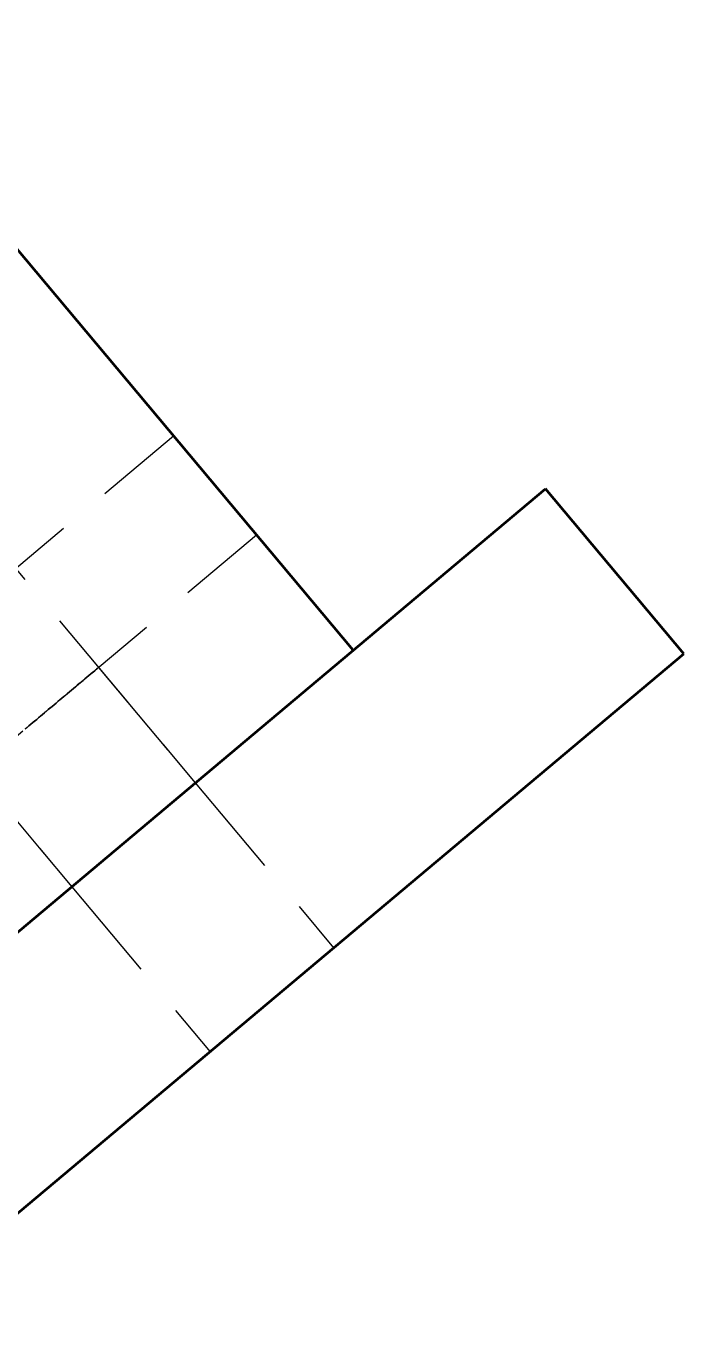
# Model space of a CAD drawing. Header units: millimetres. Extents: x 2054 to 12135, y -1469 to 564.
# Drawn here: x 9959.88 to 9978.22, y 130.17 to 166.61 of the extents above; entities that cross this region are included whole.
import ezdxf

# ---------------------------------------------------------------- set-up
doc = ezdxf.new("R2010")
doc.units = ezdxf.units.MM
doc.linetypes.add('HIDDEN_ISO', pattern=[4.5, 3, -1.5])
for name, color, linetype, lineweight in [('2D-HIDDEN', 8, 'HIDDEN_ISO', 18), ('2D-VISIBLE', 7, 'Continuous', 35), ('DIMENSIONS', 4, 'Continuous', 18)]:
    doc.layers.add(name, color=color, linetype=linetype, lineweight=lineweight)
doc.styles.add('ISO', font='isocpeur.ttf')
doc.styles.add('OpenSansCondensed-Light', font='OpenSansCondensed-Light.ttf')
doc.dimstyles.new('EZ_CURVED', dxfattribs={"dimtxt": 0.25, "dimasz": 0.25, "dimexe": 0.375, "dimexo": 0.125, "dimgap": 0.1, "dimtad": 1, "dimlfac": 100, "dimzin": 12, "dimdsep": 46, "dimtxsty": 'OpenSansCondensed-Light', "dimcen": 2.5, "dimazin": 2, "dimtfac": 0.5, "dimtmove": 2, "dimatfit": 3, "dimarcsym": 2})

msp = doc.modelspace()

# ---------------------------------------------------------------- linework, layer by layer
at = {"layer": '2D-HIDDEN'}
for p, q in [((9969.005, 149.22), (9954.414, 166.609)), ((9969.005, 149.22), (9954.414, 166.609)), ((9969.005, 149.22), (9954.414, 166.609)), ((9955.023, 156.938), (9964.6, 145.524)), ((9955.023, 156.938), (9964.6, 145.524)), ((9955.023, 156.938), (9964.6, 145.524)), ((9955.023, 156.938), (9964.6, 145.524)), ((9951.734, 144.911), (9963.991, 155.195)), ((9951.734, 144.911), (9963.991, 155.195)), ((9951.734, 144.911), (9963.991, 155.195)), ((9951.734, 144.911), (9963.991, 155.195)), ((9951.734, 144.911), (9963.991, 155.195)), ((9951.734, 144.911), (9963.991, 155.195)), ((9951.734, 144.911), (9963.991, 155.195)), ((9951.734, 144.911), (9963.991, 155.195)), ((9963.991, 155.195), (9966.305, 152.438)), ((9963.991, 155.195), (9966.305, 152.438)), ((9963.991, 155.195), (9966.305, 152.438)), ((9963.991, 155.195), (9966.305, 152.438)), ((9963.991, 155.195), (9966.305, 152.438)), ((9963.991, 155.195), (9966.305, 152.438)), ((9963.991, 155.195), (9966.305, 152.438)), ((9963.991, 155.195), (9966.305, 152.438)), ((9951.575, 154.046), (9961.153, 142.632)), ((9951.575, 154.046), (9961.153, 142.632)), ((9951.575, 154.046), (9961.153, 142.632)), ((9951.575, 154.046), (9961.153, 142.632)), ((9785.154, -5.049), (9974.367, 153.72)), ((9978.224, 149.123), (9974.367, 153.72)), ((9954.048, 142.153), (9966.305, 152.438)), ((9954.048, 142.153), (9966.305, 152.438)), ((9954.048, 142.153), (9966.305, 152.438)), ((9954.048, 142.153), (9966.305, 152.438)), ((9954.048, 142.153), (9966.305, 152.438)), ((9954.048, 142.153), (9966.305, 152.438)), ((9954.048, 142.153), (9966.305, 152.438)), ((9954.048, 142.153), (9966.305, 152.438)), ((9789.011, -9.645), (9978.224, 149.123)), ((9956.748, 138.936), (9969.005, 149.22)), ((9956.748, 138.936), (9969.005, 149.22)), ((9956.748, 138.936), (9969.005, 149.22)), ((9956.748, 138.936), (9969.005, 149.22)), ((9961.9, 148.742), (9964.6, 145.524)), ((9961.9, 148.742), (9964.6, 145.524)), ((9961.9, 148.742), (9964.6, 145.524)), ((9961.9, 148.742), (9964.6, 145.524)), ((9958.453, 145.849), (9961.153, 142.632)), ((9958.453, 145.849), (9961.153, 142.632)), ((9958.453, 145.849), (9961.153, 142.632)), ((9958.453, 145.849), (9961.153, 142.632)), ((9964.6, 145.524), (9968.457, 140.928)), ((9964.6, 145.524), (9968.457, 140.928)), ((9964.6, 145.524), (9968.457, 140.928)), ((9964.6, 145.524), (9968.457, 140.928)), ((9961.153, 142.632), (9965.01, 138.035)), ((9961.153, 142.632), (9965.01, 138.035)), ((9961.153, 142.632), (9965.01, 138.035)), ((9961.153, 142.632), (9965.01, 138.035))]:
    msp.add_line(p, q, dxfattribs=at)
for points in [[(9959.854, 147.024), (9959.961, 147.114), (9960.069, 147.205), (9960.177, 147.295), (9960.285, 147.386), (9960.392, 147.476), (9960.5, 147.566), (9960.608, 147.657), (9960.715, 147.747), (9960.823, 147.838), (9960.931, 147.928), (9961.039, 148.018), (9961.146, 148.109), (9961.254, 148.199), (9961.362, 148.29), (9961.47, 148.38), (9961.577, 148.47), (9961.685, 148.561), (9961.793, 148.651), (9961.9, 148.742)], [(9959.854, 147.024), (9959.961, 147.114), (9960.069, 147.205), (9960.177, 147.295), (9960.285, 147.386), (9960.392, 147.476), (9960.5, 147.566), (9960.608, 147.657), (9960.715, 147.747), (9960.823, 147.838), (9960.931, 147.928), (9961.039, 148.018), (9961.146, 148.109), (9961.254, 148.199), (9961.362, 148.29), (9961.47, 148.38), (9961.577, 148.47), (9961.685, 148.561), (9961.793, 148.651), (9961.9, 148.742)], [(9959.854, 147.024), (9959.961, 147.114), (9960.069, 147.205), (9960.177, 147.295), (9960.285, 147.386), (9960.392, 147.476), (9960.5, 147.566), (9960.608, 147.657), (9960.715, 147.747), (9960.823, 147.838), (9960.931, 147.928), (9961.039, 148.018), (9961.146, 148.109), (9961.254, 148.199), (9961.362, 148.29), (9961.47, 148.38), (9961.577, 148.47), (9961.685, 148.561), (9961.793, 148.651), (9961.9, 148.742)], [(9959.854, 147.024), (9959.961, 147.114), (9960.069, 147.205), (9960.177, 147.295), (9960.285, 147.386), (9960.392, 147.476), (9960.5, 147.566), (9960.608, 147.657), (9960.715, 147.747), (9960.823, 147.838), (9960.931, 147.928), (9961.039, 148.018), (9961.146, 148.109), (9961.254, 148.199), (9961.362, 148.29), (9961.47, 148.38), (9961.577, 148.47), (9961.685, 148.561), (9961.793, 148.651), (9961.9, 148.742)], [(9961.9, 148.742), (9961.847, 148.696), (9961.793, 148.651), (9961.739, 148.606), (9961.685, 148.561), (9961.631, 148.516), (9961.577, 148.47), (9961.523, 148.425), (9961.47, 148.38), (9961.416, 148.335), (9961.362, 148.29), (9961.308, 148.244), (9961.254, 148.199), (9961.2, 148.154), (9961.146, 148.109), (9961.092, 148.064), (9961.039, 148.018), (9960.985, 147.973), (9960.931, 147.928), (9960.877, 147.883), (9960.823, 147.838), (9960.769, 147.792), (9960.715, 147.747), (9960.662, 147.702), (9960.608, 147.657), (9960.554, 147.612), (9960.5, 147.566), (9960.446, 147.521), (9960.392, 147.476), (9960.338, 147.431), (9960.285, 147.386), (9960.231, 147.34), (9960.177, 147.295)], [(9961.9, 148.742), (9961.847, 148.696), (9961.793, 148.651), (9961.739, 148.606), (9961.685, 148.561), (9961.631, 148.516), (9961.577, 148.47), (9961.523, 148.425), (9961.47, 148.38), (9961.416, 148.335), (9961.362, 148.29), (9961.308, 148.244), (9961.254, 148.199), (9961.2, 148.154), (9961.146, 148.109), (9961.092, 148.064), (9961.039, 148.018), (9960.985, 147.973), (9960.931, 147.928), (9960.877, 147.883), (9960.823, 147.838), (9960.769, 147.792), (9960.715, 147.747), (9960.662, 147.702), (9960.608, 147.657), (9960.554, 147.612), (9960.5, 147.566), (9960.446, 147.521), (9960.392, 147.476), (9960.338, 147.431), (9960.285, 147.386), (9960.231, 147.34), (9960.177, 147.295)], [(9961.9, 148.742), (9961.847, 148.696), (9961.793, 148.651), (9961.739, 148.606), (9961.685, 148.561), (9961.631, 148.516), (9961.577, 148.47), (9961.523, 148.425), (9961.47, 148.38), (9961.416, 148.335), (9961.362, 148.29), (9961.308, 148.244), (9961.254, 148.199), (9961.2, 148.154), (9961.146, 148.109), (9961.092, 148.064), (9961.039, 148.018), (9960.985, 147.973), (9960.931, 147.928), (9960.877, 147.883), (9960.823, 147.838), (9960.769, 147.792), (9960.715, 147.747), (9960.662, 147.702), (9960.608, 147.657), (9960.554, 147.612), (9960.5, 147.566), (9960.446, 147.521), (9960.392, 147.476), (9960.338, 147.431), (9960.285, 147.386), (9960.231, 147.34), (9960.177, 147.295)], [(9961.9, 148.742), (9961.847, 148.696), (9961.793, 148.651), (9961.739, 148.606), (9961.685, 148.561), (9961.631, 148.516), (9961.577, 148.47), (9961.523, 148.425), (9961.47, 148.38), (9961.416, 148.335), (9961.362, 148.29), (9961.308, 148.244), (9961.254, 148.199), (9961.2, 148.154), (9961.146, 148.109), (9961.092, 148.064), (9961.039, 148.018), (9960.985, 147.973), (9960.931, 147.928), (9960.877, 147.883), (9960.823, 147.838), (9960.769, 147.792), (9960.715, 147.747), (9960.662, 147.702), (9960.608, 147.657), (9960.554, 147.612), (9960.5, 147.566), (9960.446, 147.521), (9960.392, 147.476), (9960.338, 147.431), (9960.285, 147.386), (9960.231, 147.34), (9960.177, 147.295)], [(9960.177, 147.295), (9960.123, 147.25), (9960.069, 147.205), (9960.015, 147.16), (9959.961, 147.114), (9959.908, 147.069), (9959.854, 147.024)], [(9960.177, 147.295), (9960.123, 147.25), (9960.069, 147.205), (9960.015, 147.16), (9959.961, 147.114), (9959.908, 147.069), (9959.854, 147.024)], [(9960.177, 147.295), (9960.123, 147.25), (9960.069, 147.205), (9960.015, 147.16), (9959.961, 147.114), (9959.908, 147.069), (9959.854, 147.024)], [(9960.177, 147.295), (9960.123, 147.25), (9960.069, 147.205), (9960.015, 147.16), (9959.961, 147.114), (9959.908, 147.069), (9959.854, 147.024)], [(9961.153, 142.632), (9961.261, 142.722), (9961.368, 142.812), (9961.476, 142.903), (9961.584, 142.993), (9961.692, 143.084), (9961.799, 143.174), (9961.907, 143.264), (9962.015, 143.355), (9962.122, 143.445), (9962.23, 143.536), (9962.338, 143.626), (9962.446, 143.716), (9962.553, 143.807), (9962.661, 143.897), (9962.769, 143.987), (9962.877, 144.078), (9962.984, 144.168), (9963.092, 144.259), (9963.2, 144.349), (9963.307, 144.439), (9963.415, 144.53), (9963.523, 144.62), (9963.631, 144.711), (9963.738, 144.801), (9963.846, 144.891), (9963.954, 144.982), (9964.062, 145.072), (9964.169, 145.163), (9964.277, 145.253), (9964.385, 145.343), (9964.492, 145.434), (9964.6, 145.524)], [(9961.153, 142.632), (9961.261, 142.722), (9961.368, 142.812), (9961.476, 142.903), (9961.584, 142.993), (9961.692, 143.084), (9961.799, 143.174), (9961.907, 143.264), (9962.015, 143.355), (9962.122, 143.445), (9962.23, 143.536), (9962.338, 143.626), (9962.446, 143.716), (9962.553, 143.807), (9962.661, 143.897), (9962.769, 143.987), (9962.877, 144.078), (9962.984, 144.168), (9963.092, 144.259), (9963.2, 144.349), (9963.307, 144.439), (9963.415, 144.53), (9963.523, 144.62), (9963.631, 144.711), (9963.738, 144.801), (9963.846, 144.891), (9963.954, 144.982), (9964.062, 145.072), (9964.169, 145.163), (9964.277, 145.253), (9964.385, 145.343), (9964.492, 145.434), (9964.6, 145.524)], [(9961.153, 142.632), (9961.261, 142.722), (9961.368, 142.812), (9961.476, 142.903), (9961.584, 142.993), (9961.692, 143.084), (9961.799, 143.174), (9961.907, 143.264), (9962.015, 143.355), (9962.122, 143.445), (9962.23, 143.536), (9962.338, 143.626), (9962.446, 143.716), (9962.553, 143.807), (9962.661, 143.897), (9962.769, 143.987), (9962.877, 144.078), (9962.984, 144.168), (9963.092, 144.259), (9963.2, 144.349), (9963.307, 144.439), (9963.415, 144.53), (9963.523, 144.62), (9963.631, 144.711), (9963.738, 144.801), (9963.846, 144.891), (9963.954, 144.982), (9964.062, 145.072), (9964.169, 145.163), (9964.277, 145.253), (9964.385, 145.343), (9964.492, 145.434), (9964.6, 145.524)], [(9961.153, 142.632), (9961.261, 142.722), (9961.368, 142.812), (9961.476, 142.903), (9961.584, 142.993), (9961.692, 143.084), (9961.799, 143.174), (9961.907, 143.264), (9962.015, 143.355), (9962.122, 143.445), (9962.23, 143.536), (9962.338, 143.626), (9962.446, 143.716), (9962.553, 143.807), (9962.661, 143.897), (9962.769, 143.987), (9962.877, 144.078), (9962.984, 144.168), (9963.092, 144.259), (9963.2, 144.349), (9963.307, 144.439), (9963.415, 144.53), (9963.523, 144.62), (9963.631, 144.711), (9963.738, 144.801), (9963.846, 144.891), (9963.954, 144.982), (9964.062, 145.072), (9964.169, 145.163), (9964.277, 145.253), (9964.385, 145.343), (9964.492, 145.434), (9964.6, 145.524)], [(9961.153, 142.632), (9961.261, 142.722), (9961.368, 142.812), (9961.476, 142.903), (9961.584, 142.993), (9961.692, 143.084), (9961.799, 143.174), (9961.907, 143.264), (9962.015, 143.355), (9962.122, 143.445), (9962.23, 143.536), (9962.338, 143.626), (9962.446, 143.716), (9962.553, 143.807), (9962.661, 143.897), (9962.769, 143.987), (9962.877, 144.078), (9962.984, 144.168), (9963.092, 144.259), (9963.2, 144.349), (9963.307, 144.439), (9963.415, 144.53), (9963.523, 144.62), (9963.631, 144.711), (9963.738, 144.801), (9963.846, 144.891), (9963.954, 144.982), (9964.062, 145.072), (9964.169, 145.163), (9964.277, 145.253), (9964.385, 145.343), (9964.492, 145.434), (9964.6, 145.524)], [(9961.153, 142.632), (9961.261, 142.722), (9961.368, 142.812), (9961.476, 142.903), (9961.584, 142.993), (9961.692, 143.084), (9961.799, 143.174), (9961.907, 143.264), (9962.015, 143.355), (9962.122, 143.445), (9962.23, 143.536), (9962.338, 143.626), (9962.446, 143.716), (9962.553, 143.807), (9962.661, 143.897), (9962.769, 143.987), (9962.877, 144.078), (9962.984, 144.168), (9963.092, 144.259), (9963.2, 144.349), (9963.307, 144.439), (9963.415, 144.53), (9963.523, 144.62), (9963.631, 144.711), (9963.738, 144.801), (9963.846, 144.891), (9963.954, 144.982), (9964.062, 145.072), (9964.169, 145.163), (9964.277, 145.253), (9964.385, 145.343), (9964.492, 145.434), (9964.6, 145.524)], [(9961.153, 142.632), (9961.261, 142.722), (9961.368, 142.812), (9961.476, 142.903), (9961.584, 142.993), (9961.692, 143.084), (9961.799, 143.174), (9961.907, 143.264), (9962.015, 143.355), (9962.122, 143.445), (9962.23, 143.536), (9962.338, 143.626), (9962.446, 143.716), (9962.553, 143.807), (9962.661, 143.897), (9962.769, 143.987), (9962.877, 144.078), (9962.984, 144.168), (9963.092, 144.259), (9963.2, 144.349), (9963.307, 144.439), (9963.415, 144.53), (9963.523, 144.62), (9963.631, 144.711), (9963.738, 144.801), (9963.846, 144.891), (9963.954, 144.982), (9964.062, 145.072), (9964.169, 145.163), (9964.277, 145.253), (9964.385, 145.343), (9964.492, 145.434), (9964.6, 145.524)], [(9961.153, 142.632), (9961.261, 142.722), (9961.368, 142.812), (9961.476, 142.903), (9961.584, 142.993), (9961.692, 143.084), (9961.799, 143.174), (9961.907, 143.264), (9962.015, 143.355), (9962.122, 143.445), (9962.23, 143.536), (9962.338, 143.626), (9962.446, 143.716), (9962.553, 143.807), (9962.661, 143.897), (9962.769, 143.987), (9962.877, 144.078), (9962.984, 144.168), (9963.092, 144.259), (9963.2, 144.349), (9963.307, 144.439), (9963.415, 144.53), (9963.523, 144.62), (9963.631, 144.711), (9963.738, 144.801), (9963.846, 144.891), (9963.954, 144.982), (9964.062, 145.072), (9964.169, 145.163), (9964.277, 145.253), (9964.385, 145.343), (9964.492, 145.434), (9964.6, 145.524)], [(9961.153, 142.632), (9961.261, 142.722), (9961.368, 142.812), (9961.476, 142.903), (9961.584, 142.993), (9961.692, 143.084), (9961.799, 143.174), (9961.907, 143.264), (9962.015, 143.355), (9962.122, 143.445), (9962.23, 143.536), (9962.338, 143.626), (9962.446, 143.716), (9962.553, 143.807), (9962.661, 143.897), (9962.769, 143.987), (9962.877, 144.078), (9962.984, 144.168), (9963.092, 144.259), (9963.2, 144.349), (9963.307, 144.439), (9963.415, 144.53), (9963.523, 144.62), (9963.631, 144.711), (9963.738, 144.801), (9963.846, 144.891), (9963.954, 144.982), (9964.062, 145.072), (9964.169, 145.163), (9964.277, 145.253), (9964.385, 145.343), (9964.492, 145.434), (9964.6, 145.524)], [(9961.153, 142.632), (9961.261, 142.722), (9961.368, 142.812), (9961.476, 142.903), (9961.584, 142.993), (9961.692, 143.084), (9961.799, 143.174), (9961.907, 143.264), (9962.015, 143.355), (9962.122, 143.445), (9962.23, 143.536), (9962.338, 143.626), (9962.446, 143.716), (9962.553, 143.807), (9962.661, 143.897), (9962.769, 143.987), (9962.877, 144.078), (9962.984, 144.168), (9963.092, 144.259), (9963.2, 144.349), (9963.307, 144.439), (9963.415, 144.53), (9963.523, 144.62), (9963.631, 144.711), (9963.738, 144.801), (9963.846, 144.891), (9963.954, 144.982), (9964.062, 145.072), (9964.169, 145.163), (9964.277, 145.253), (9964.385, 145.343), (9964.492, 145.434), (9964.6, 145.524)], [(9961.153, 142.632), (9961.261, 142.722), (9961.368, 142.812), (9961.476, 142.903), (9961.584, 142.993), (9961.692, 143.084), (9961.799, 143.174), (9961.907, 143.264), (9962.015, 143.355), (9962.122, 143.445), (9962.23, 143.536), (9962.338, 143.626), (9962.446, 143.716), (9962.553, 143.807), (9962.661, 143.897), (9962.769, 143.987), (9962.877, 144.078), (9962.984, 144.168), (9963.092, 144.259), (9963.2, 144.349), (9963.307, 144.439), (9963.415, 144.53), (9963.523, 144.62), (9963.631, 144.711), (9963.738, 144.801), (9963.846, 144.891), (9963.954, 144.982), (9964.062, 145.072), (9964.169, 145.163), (9964.277, 145.253), (9964.385, 145.343), (9964.492, 145.434), (9964.6, 145.524)], [(9961.153, 142.632), (9961.261, 142.722), (9961.368, 142.812), (9961.476, 142.903), (9961.584, 142.993), (9961.692, 143.084), (9961.799, 143.174), (9961.907, 143.264), (9962.015, 143.355), (9962.122, 143.445), (9962.23, 143.536), (9962.338, 143.626), (9962.446, 143.716), (9962.553, 143.807), (9962.661, 143.897), (9962.769, 143.987), (9962.877, 144.078), (9962.984, 144.168), (9963.092, 144.259), (9963.2, 144.349), (9963.307, 144.439), (9963.415, 144.53), (9963.523, 144.62), (9963.631, 144.711), (9963.738, 144.801), (9963.846, 144.891), (9963.954, 144.982), (9964.062, 145.072), (9964.169, 145.163), (9964.277, 145.253), (9964.385, 145.343), (9964.492, 145.434), (9964.6, 145.524)], [(9964.6, 145.524), (9964.546, 145.479), (9964.492, 145.434), (9964.439, 145.389), (9964.385, 145.343), (9964.331, 145.298), (9964.277, 145.253), (9964.223, 145.208), (9964.169, 145.163), (9964.115, 145.117), (9964.062, 145.072), (9964.008, 145.027), (9963.954, 144.982), (9963.9, 144.937), (9963.846, 144.891), (9963.792, 144.846), (9963.738, 144.801), (9963.684, 144.756), (9963.631, 144.711), (9963.577, 144.665), (9963.523, 144.62), (9963.469, 144.575), (9963.415, 144.53), (9963.361, 144.485), (9963.307, 144.439), (9963.254, 144.394), (9963.2, 144.349), (9963.146, 144.304), (9963.092, 144.259), (9963.038, 144.213), (9962.984, 144.168), (9962.93, 144.123), (9962.877, 144.078)], [(9964.6, 145.524), (9964.546, 145.479), (9964.492, 145.434), (9964.439, 145.389), (9964.385, 145.343), (9964.331, 145.298), (9964.277, 145.253), (9964.223, 145.208), (9964.169, 145.163), (9964.115, 145.117), (9964.062, 145.072), (9964.008, 145.027), (9963.954, 144.982), (9963.9, 144.937), (9963.846, 144.891), (9963.792, 144.846), (9963.738, 144.801), (9963.684, 144.756), (9963.631, 144.711), (9963.577, 144.665), (9963.523, 144.62), (9963.469, 144.575), (9963.415, 144.53), (9963.361, 144.485), (9963.307, 144.439), (9963.254, 144.394), (9963.2, 144.349), (9963.146, 144.304), (9963.092, 144.259), (9963.038, 144.213), (9962.984, 144.168), (9962.93, 144.123), (9962.877, 144.078)], [(9964.6, 145.524), (9964.546, 145.479), (9964.492, 145.434), (9964.439, 145.389), (9964.385, 145.343), (9964.331, 145.298), (9964.277, 145.253), (9964.223, 145.208), (9964.169, 145.163), (9964.115, 145.117), (9964.062, 145.072), (9964.008, 145.027), (9963.954, 144.982), (9963.9, 144.937), (9963.846, 144.891), (9963.792, 144.846), (9963.738, 144.801), (9963.684, 144.756), (9963.631, 144.711), (9963.577, 144.665), (9963.523, 144.62), (9963.469, 144.575), (9963.415, 144.53), (9963.361, 144.485), (9963.307, 144.439), (9963.254, 144.394), (9963.2, 144.349), (9963.146, 144.304), (9963.092, 144.259), (9963.038, 144.213), (9962.984, 144.168), (9962.93, 144.123), (9962.877, 144.078)], [(9964.6, 145.524), (9964.546, 145.479), (9964.492, 145.434), (9964.439, 145.389), (9964.385, 145.343), (9964.331, 145.298), (9964.277, 145.253), (9964.223, 145.208), (9964.169, 145.163), (9964.115, 145.117), (9964.062, 145.072), (9964.008, 145.027), (9963.954, 144.982), (9963.9, 144.937), (9963.846, 144.891), (9963.792, 144.846), (9963.738, 144.801), (9963.684, 144.756), (9963.631, 144.711), (9963.577, 144.665), (9963.523, 144.62), (9963.469, 144.575), (9963.415, 144.53), (9963.361, 144.485), (9963.307, 144.439), (9963.254, 144.394), (9963.2, 144.349), (9963.146, 144.304), (9963.092, 144.259), (9963.038, 144.213), (9962.984, 144.168), (9962.93, 144.123), (9962.877, 144.078)], [(9964.6, 145.524), (9964.546, 145.479), (9964.492, 145.434), (9964.439, 145.389), (9964.385, 145.343), (9964.331, 145.298), (9964.277, 145.253), (9964.223, 145.208), (9964.169, 145.163), (9964.115, 145.117), (9964.062, 145.072), (9964.008, 145.027), (9963.954, 144.982), (9963.9, 144.937), (9963.846, 144.891), (9963.792, 144.846), (9963.738, 144.801), (9963.684, 144.756), (9963.631, 144.711), (9963.577, 144.665), (9963.523, 144.62), (9963.469, 144.575), (9963.415, 144.53), (9963.361, 144.485), (9963.307, 144.439), (9963.254, 144.394), (9963.2, 144.349), (9963.146, 144.304), (9963.092, 144.259), (9963.038, 144.213), (9962.984, 144.168), (9962.93, 144.123), (9962.877, 144.078)], [(9964.6, 145.524), (9964.546, 145.479), (9964.492, 145.434), (9964.439, 145.389), (9964.385, 145.343), (9964.331, 145.298), (9964.277, 145.253), (9964.223, 145.208), (9964.169, 145.163), (9964.115, 145.117), (9964.062, 145.072), (9964.008, 145.027), (9963.954, 144.982), (9963.9, 144.937), (9963.846, 144.891), (9963.792, 144.846), (9963.738, 144.801), (9963.684, 144.756), (9963.631, 144.711), (9963.577, 144.665), (9963.523, 144.62), (9963.469, 144.575), (9963.415, 144.53), (9963.361, 144.485), (9963.307, 144.439), (9963.254, 144.394), (9963.2, 144.349), (9963.146, 144.304), (9963.092, 144.259), (9963.038, 144.213), (9962.984, 144.168), (9962.93, 144.123), (9962.877, 144.078)], [(9964.6, 145.524), (9964.546, 145.479), (9964.492, 145.434), (9964.439, 145.389), (9964.385, 145.343), (9964.331, 145.298), (9964.277, 145.253), (9964.223, 145.208), (9964.169, 145.163), (9964.115, 145.117), (9964.062, 145.072), (9964.008, 145.027), (9963.954, 144.982), (9963.9, 144.937), (9963.846, 144.891), (9963.792, 144.846), (9963.738, 144.801), (9963.684, 144.756), (9963.631, 144.711), (9963.577, 144.665), (9963.523, 144.62), (9963.469, 144.575), (9963.415, 144.53), (9963.361, 144.485), (9963.307, 144.439), (9963.254, 144.394), (9963.2, 144.349), (9963.146, 144.304), (9963.092, 144.259), (9963.038, 144.213), (9962.984, 144.168), (9962.93, 144.123), (9962.877, 144.078)], [(9964.6, 145.524), (9964.546, 145.479), (9964.492, 145.434), (9964.439, 145.389), (9964.385, 145.343), (9964.331, 145.298), (9964.277, 145.253), (9964.223, 145.208), (9964.169, 145.163), (9964.115, 145.117), (9964.062, 145.072), (9964.008, 145.027), (9963.954, 144.982), (9963.9, 144.937), (9963.846, 144.891), (9963.792, 144.846), (9963.738, 144.801), (9963.684, 144.756), (9963.631, 144.711), (9963.577, 144.665), (9963.523, 144.62), (9963.469, 144.575), (9963.415, 144.53), (9963.361, 144.485), (9963.307, 144.439), (9963.254, 144.394), (9963.2, 144.349), (9963.146, 144.304), (9963.092, 144.259), (9963.038, 144.213), (9962.984, 144.168), (9962.93, 144.123), (9962.877, 144.078)], [(9964.6, 145.524), (9964.546, 145.479), (9964.492, 145.434), (9964.439, 145.389), (9964.385, 145.343), (9964.331, 145.298), (9964.277, 145.253), (9964.223, 145.208), (9964.169, 145.163), (9964.115, 145.117), (9964.062, 145.072), (9964.008, 145.027), (9963.954, 144.982), (9963.9, 144.937), (9963.846, 144.891), (9963.792, 144.846), (9963.738, 144.801), (9963.684, 144.756), (9963.631, 144.711), (9963.577, 144.665), (9963.523, 144.62), (9963.469, 144.575), (9963.415, 144.53), (9963.361, 144.485), (9963.307, 144.439), (9963.254, 144.394), (9963.2, 144.349), (9963.146, 144.304), (9963.092, 144.259), (9963.038, 144.213), (9962.984, 144.168), (9962.93, 144.123), (9962.877, 144.078)], [(9964.6, 145.524), (9964.546, 145.479), (9964.492, 145.434), (9964.439, 145.389), (9964.385, 145.343), (9964.331, 145.298), (9964.277, 145.253), (9964.223, 145.208), (9964.169, 145.163), (9964.115, 145.117), (9964.062, 145.072), (9964.008, 145.027), (9963.954, 144.982), (9963.9, 144.937), (9963.846, 144.891), (9963.792, 144.846), (9963.738, 144.801), (9963.684, 144.756), (9963.631, 144.711), (9963.577, 144.665), (9963.523, 144.62), (9963.469, 144.575), (9963.415, 144.53), (9963.361, 144.485), (9963.307, 144.439), (9963.254, 144.394), (9963.2, 144.349), (9963.146, 144.304), (9963.092, 144.259), (9963.038, 144.213), (9962.984, 144.168), (9962.93, 144.123), (9962.877, 144.078)], [(9964.6, 145.524), (9964.546, 145.479), (9964.492, 145.434), (9964.439, 145.389), (9964.385, 145.343), (9964.331, 145.298), (9964.277, 145.253), (9964.223, 145.208), (9964.169, 145.163), (9964.115, 145.117), (9964.062, 145.072), (9964.008, 145.027), (9963.954, 144.982), (9963.9, 144.937), (9963.846, 144.891), (9963.792, 144.846), (9963.738, 144.801), (9963.684, 144.756), (9963.631, 144.711), (9963.577, 144.665), (9963.523, 144.62), (9963.469, 144.575), (9963.415, 144.53), (9963.361, 144.485), (9963.307, 144.439), (9963.254, 144.394), (9963.2, 144.349), (9963.146, 144.304), (9963.092, 144.259), (9963.038, 144.213), (9962.984, 144.168), (9962.93, 144.123), (9962.877, 144.078)], [(9964.6, 145.524), (9964.546, 145.479), (9964.492, 145.434), (9964.439, 145.389), (9964.385, 145.343), (9964.331, 145.298), (9964.277, 145.253), (9964.223, 145.208), (9964.169, 145.163), (9964.115, 145.117), (9964.062, 145.072), (9964.008, 145.027), (9963.954, 144.982), (9963.9, 144.937), (9963.846, 144.891), (9963.792, 144.846), (9963.738, 144.801), (9963.684, 144.756), (9963.631, 144.711), (9963.577, 144.665), (9963.523, 144.62), (9963.469, 144.575), (9963.415, 144.53), (9963.361, 144.485), (9963.307, 144.439), (9963.254, 144.394), (9963.2, 144.349), (9963.146, 144.304), (9963.092, 144.259), (9963.038, 144.213), (9962.984, 144.168), (9962.93, 144.123), (9962.877, 144.078)], [(9962.877, 144.078), (9962.823, 144.033), (9962.769, 143.987), (9962.715, 143.942), (9962.661, 143.897), (9962.607, 143.852), (9962.553, 143.807), (9962.499, 143.762), (9962.446, 143.716), (9962.392, 143.671), (9962.338, 143.626), (9962.284, 143.581), (9962.23, 143.536), (9962.176, 143.49), (9962.122, 143.445), (9962.069, 143.4), (9962.015, 143.355), (9961.961, 143.31), (9961.907, 143.264), (9961.853, 143.219), (9961.799, 143.174), (9961.745, 143.129), (9961.692, 143.084), (9961.638, 143.038), (9961.584, 142.993), (9961.53, 142.948), (9961.476, 142.903), (9961.422, 142.858), (9961.368, 142.812), (9961.315, 142.767), (9961.261, 142.722), (9961.207, 142.677), (9961.153, 142.632)], [(9962.877, 144.078), (9962.823, 144.033), (9962.769, 143.987), (9962.715, 143.942), (9962.661, 143.897), (9962.607, 143.852), (9962.553, 143.807), (9962.499, 143.762), (9962.446, 143.716), (9962.392, 143.671), (9962.338, 143.626), (9962.284, 143.581), (9962.23, 143.536), (9962.176, 143.49), (9962.122, 143.445), (9962.069, 143.4), (9962.015, 143.355), (9961.961, 143.31), (9961.907, 143.264), (9961.853, 143.219), (9961.799, 143.174), (9961.745, 143.129), (9961.692, 143.084), (9961.638, 143.038), (9961.584, 142.993), (9961.53, 142.948), (9961.476, 142.903), (9961.422, 142.858), (9961.368, 142.812), (9961.315, 142.767), (9961.261, 142.722), (9961.207, 142.677), (9961.153, 142.632)], [(9962.877, 144.078), (9962.823, 144.033), (9962.769, 143.987), (9962.715, 143.942), (9962.661, 143.897), (9962.607, 143.852), (9962.553, 143.807), (9962.499, 143.762), (9962.446, 143.716), (9962.392, 143.671), (9962.338, 143.626), (9962.284, 143.581), (9962.23, 143.536), (9962.176, 143.49), (9962.122, 143.445), (9962.069, 143.4), (9962.015, 143.355), (9961.961, 143.31), (9961.907, 143.264), (9961.853, 143.219), (9961.799, 143.174), (9961.745, 143.129), (9961.692, 143.084), (9961.638, 143.038), (9961.584, 142.993), (9961.53, 142.948), (9961.476, 142.903), (9961.422, 142.858), (9961.368, 142.812), (9961.315, 142.767), (9961.261, 142.722), (9961.207, 142.677), (9961.153, 142.632)], [(9962.877, 144.078), (9962.823, 144.033), (9962.769, 143.987), (9962.715, 143.942), (9962.661, 143.897), (9962.607, 143.852), (9962.553, 143.807), (9962.499, 143.762), (9962.446, 143.716), (9962.392, 143.671), (9962.338, 143.626), (9962.284, 143.581), (9962.23, 143.536), (9962.176, 143.49), (9962.122, 143.445), (9962.069, 143.4), (9962.015, 143.355), (9961.961, 143.31), (9961.907, 143.264), (9961.853, 143.219), (9961.799, 143.174), (9961.745, 143.129), (9961.692, 143.084), (9961.638, 143.038), (9961.584, 142.993), (9961.53, 142.948), (9961.476, 142.903), (9961.422, 142.858), (9961.368, 142.812), (9961.315, 142.767), (9961.261, 142.722), (9961.207, 142.677), (9961.153, 142.632)], [(9962.877, 144.078), (9962.823, 144.033), (9962.769, 143.987), (9962.715, 143.942), (9962.661, 143.897), (9962.607, 143.852), (9962.553, 143.807), (9962.499, 143.762), (9962.446, 143.716), (9962.392, 143.671), (9962.338, 143.626), (9962.284, 143.581), (9962.23, 143.536), (9962.176, 143.49), (9962.122, 143.445), (9962.069, 143.4), (9962.015, 143.355), (9961.961, 143.31), (9961.907, 143.264), (9961.853, 143.219), (9961.799, 143.174), (9961.745, 143.129), (9961.692, 143.084), (9961.638, 143.038), (9961.584, 142.993), (9961.53, 142.948), (9961.476, 142.903), (9961.422, 142.858), (9961.368, 142.812), (9961.315, 142.767), (9961.261, 142.722), (9961.207, 142.677), (9961.153, 142.632)], [(9962.877, 144.078), (9962.823, 144.033), (9962.769, 143.987), (9962.715, 143.942), (9962.661, 143.897), (9962.607, 143.852), (9962.553, 143.807), (9962.499, 143.762), (9962.446, 143.716), (9962.392, 143.671), (9962.338, 143.626), (9962.284, 143.581), (9962.23, 143.536), (9962.176, 143.49), (9962.122, 143.445), (9962.069, 143.4), (9962.015, 143.355), (9961.961, 143.31), (9961.907, 143.264), (9961.853, 143.219), (9961.799, 143.174), (9961.745, 143.129), (9961.692, 143.084), (9961.638, 143.038), (9961.584, 142.993), (9961.53, 142.948), (9961.476, 142.903), (9961.422, 142.858), (9961.368, 142.812), (9961.315, 142.767), (9961.261, 142.722), (9961.207, 142.677), (9961.153, 142.632)], [(9962.877, 144.078), (9962.823, 144.033), (9962.769, 143.987), (9962.715, 143.942), (9962.661, 143.897), (9962.607, 143.852), (9962.553, 143.807), (9962.499, 143.762), (9962.446, 143.716), (9962.392, 143.671), (9962.338, 143.626), (9962.284, 143.581), (9962.23, 143.536), (9962.176, 143.49), (9962.122, 143.445), (9962.069, 143.4), (9962.015, 143.355), (9961.961, 143.31), (9961.907, 143.264), (9961.853, 143.219), (9961.799, 143.174), (9961.745, 143.129), (9961.692, 143.084), (9961.638, 143.038), (9961.584, 142.993), (9961.53, 142.948), (9961.476, 142.903), (9961.422, 142.858), (9961.368, 142.812), (9961.315, 142.767), (9961.261, 142.722), (9961.207, 142.677), (9961.153, 142.632)], [(9962.877, 144.078), (9962.823, 144.033), (9962.769, 143.987), (9962.715, 143.942), (9962.661, 143.897), (9962.607, 143.852), (9962.553, 143.807), (9962.499, 143.762), (9962.446, 143.716), (9962.392, 143.671), (9962.338, 143.626), (9962.284, 143.581), (9962.23, 143.536), (9962.176, 143.49), (9962.122, 143.445), (9962.069, 143.4), (9962.015, 143.355), (9961.961, 143.31), (9961.907, 143.264), (9961.853, 143.219), (9961.799, 143.174), (9961.745, 143.129), (9961.692, 143.084), (9961.638, 143.038), (9961.584, 142.993), (9961.53, 142.948), (9961.476, 142.903), (9961.422, 142.858), (9961.368, 142.812), (9961.315, 142.767), (9961.261, 142.722), (9961.207, 142.677), (9961.153, 142.632)], [(9962.877, 144.078), (9962.823, 144.033), (9962.769, 143.987), (9962.715, 143.942), (9962.661, 143.897), (9962.607, 143.852), (9962.553, 143.807), (9962.499, 143.762), (9962.446, 143.716), (9962.392, 143.671), (9962.338, 143.626), (9962.284, 143.581), (9962.23, 143.536), (9962.176, 143.49), (9962.122, 143.445), (9962.069, 143.4), (9962.015, 143.355), (9961.961, 143.31), (9961.907, 143.264), (9961.853, 143.219), (9961.799, 143.174), (9961.745, 143.129), (9961.692, 143.084), (9961.638, 143.038), (9961.584, 142.993), (9961.53, 142.948), (9961.476, 142.903), (9961.422, 142.858), (9961.368, 142.812), (9961.315, 142.767), (9961.261, 142.722), (9961.207, 142.677), (9961.153, 142.632)], [(9962.877, 144.078), (9962.823, 144.033), (9962.769, 143.987), (9962.715, 143.942), (9962.661, 143.897), (9962.607, 143.852), (9962.553, 143.807), (9962.499, 143.762), (9962.446, 143.716), (9962.392, 143.671), (9962.338, 143.626), (9962.284, 143.581), (9962.23, 143.536), (9962.176, 143.49), (9962.122, 143.445), (9962.069, 143.4), (9962.015, 143.355), (9961.961, 143.31), (9961.907, 143.264), (9961.853, 143.219), (9961.799, 143.174), (9961.745, 143.129), (9961.692, 143.084), (9961.638, 143.038), (9961.584, 142.993), (9961.53, 142.948), (9961.476, 142.903), (9961.422, 142.858), (9961.368, 142.812), (9961.315, 142.767), (9961.261, 142.722), (9961.207, 142.677), (9961.153, 142.632)], [(9962.877, 144.078), (9962.823, 144.033), (9962.769, 143.987), (9962.715, 143.942), (9962.661, 143.897), (9962.607, 143.852), (9962.553, 143.807), (9962.499, 143.762), (9962.446, 143.716), (9962.392, 143.671), (9962.338, 143.626), (9962.284, 143.581), (9962.23, 143.536), (9962.176, 143.49), (9962.122, 143.445), (9962.069, 143.4), (9962.015, 143.355), (9961.961, 143.31), (9961.907, 143.264), (9961.853, 143.219), (9961.799, 143.174), (9961.745, 143.129), (9961.692, 143.084), (9961.638, 143.038), (9961.584, 142.993), (9961.53, 142.948), (9961.476, 142.903), (9961.422, 142.858), (9961.368, 142.812), (9961.315, 142.767), (9961.261, 142.722), (9961.207, 142.677), (9961.153, 142.632)], [(9962.877, 144.078), (9962.823, 144.033), (9962.769, 143.987), (9962.715, 143.942), (9962.661, 143.897), (9962.607, 143.852), (9962.553, 143.807), (9962.499, 143.762), (9962.446, 143.716), (9962.392, 143.671), (9962.338, 143.626), (9962.284, 143.581), (9962.23, 143.536), (9962.176, 143.49), (9962.122, 143.445), (9962.069, 143.4), (9962.015, 143.355), (9961.961, 143.31), (9961.907, 143.264), (9961.853, 143.219), (9961.799, 143.174), (9961.745, 143.129), (9961.692, 143.084), (9961.638, 143.038), (9961.584, 142.993), (9961.53, 142.948), (9961.476, 142.903), (9961.422, 142.858), (9961.368, 142.812), (9961.315, 142.767), (9961.261, 142.722), (9961.207, 142.677), (9961.153, 142.632)], [(9965.01, 138.035), (9965.117, 138.126), (9965.225, 138.216), (9965.333, 138.307), (9965.441, 138.397), (9965.548, 138.487), (9965.656, 138.578), (9965.764, 138.668), (9965.871, 138.758), (9965.979, 138.849), (9966.087, 138.939), (9966.195, 139.03), (9966.302, 139.12), (9966.41, 139.21), (9966.518, 139.301), (9966.626, 139.391), (9966.733, 139.482), (9966.841, 139.572), (9966.949, 139.662), (9967.056, 139.753), (9967.164, 139.843), (9967.272, 139.934), (9967.38, 140.024), (9967.487, 140.114), (9967.595, 140.205), (9967.703, 140.295), (9967.811, 140.386), (9967.918, 140.476), (9968.026, 140.566), (9968.134, 140.657), (9968.241, 140.747), (9968.349, 140.837), (9968.457, 140.928)], [(9965.01, 138.035), (9965.117, 138.126), (9965.225, 138.216), (9965.333, 138.307), (9965.441, 138.397), (9965.548, 138.487), (9965.656, 138.578), (9965.764, 138.668), (9965.871, 138.758), (9965.979, 138.849), (9966.087, 138.939), (9966.195, 139.03), (9966.302, 139.12), (9966.41, 139.21), (9966.518, 139.301), (9966.626, 139.391), (9966.733, 139.482), (9966.841, 139.572), (9966.949, 139.662), (9967.056, 139.753), (9967.164, 139.843), (9967.272, 139.934), (9967.38, 140.024), (9967.487, 140.114), (9967.595, 140.205), (9967.703, 140.295), (9967.811, 140.386), (9967.918, 140.476), (9968.026, 140.566), (9968.134, 140.657), (9968.241, 140.747), (9968.349, 140.837), (9968.457, 140.928)], [(9965.01, 138.035), (9965.117, 138.126), (9965.225, 138.216), (9965.333, 138.307), (9965.441, 138.397), (9965.548, 138.487), (9965.656, 138.578), (9965.764, 138.668), (9965.871, 138.758), (9965.979, 138.849), (9966.087, 138.939), (9966.195, 139.03), (9966.302, 139.12), (9966.41, 139.21), (9966.518, 139.301), (9966.626, 139.391), (9966.733, 139.482), (9966.841, 139.572), (9966.949, 139.662), (9967.056, 139.753), (9967.164, 139.843), (9967.272, 139.934), (9967.38, 140.024), (9967.487, 140.114), (9967.595, 140.205), (9967.703, 140.295), (9967.811, 140.386), (9967.918, 140.476), (9968.026, 140.566), (9968.134, 140.657), (9968.241, 140.747), (9968.349, 140.837), (9968.457, 140.928)], [(9965.01, 138.035), (9965.117, 138.126), (9965.225, 138.216), (9965.333, 138.307), (9965.441, 138.397), (9965.548, 138.487), (9965.656, 138.578), (9965.764, 138.668), (9965.871, 138.758), (9965.979, 138.849), (9966.087, 138.939), (9966.195, 139.03), (9966.302, 139.12), (9966.41, 139.21), (9966.518, 139.301), (9966.626, 139.391), (9966.733, 139.482), (9966.841, 139.572), (9966.949, 139.662), (9967.056, 139.753), (9967.164, 139.843), (9967.272, 139.934), (9967.38, 140.024), (9967.487, 140.114), (9967.595, 140.205), (9967.703, 140.295), (9967.811, 140.386), (9967.918, 140.476), (9968.026, 140.566), (9968.134, 140.657), (9968.241, 140.747), (9968.349, 140.837), (9968.457, 140.928)], [(9968.457, 140.928), (9968.403, 140.883), (9968.349, 140.837), (9968.295, 140.792), (9968.241, 140.747), (9968.188, 140.702), (9968.134, 140.657), (9968.08, 140.612), (9968.026, 140.566), (9967.972, 140.521), (9967.918, 140.476), (9967.864, 140.431), (9967.811, 140.386), (9967.757, 140.34), (9967.703, 140.295), (9967.649, 140.25), (9967.595, 140.205), (9967.541, 140.16), (9967.487, 140.114), (9967.433, 140.069), (9967.38, 140.024), (9967.326, 139.979), (9967.272, 139.934), (9967.218, 139.888), (9967.164, 139.843), (9967.11, 139.798), (9967.056, 139.753), (9967.003, 139.708), (9966.949, 139.662), (9966.895, 139.617), (9966.841, 139.572), (9966.787, 139.527), (9966.733, 139.482)], [(9968.457, 140.928), (9968.403, 140.883), (9968.349, 140.837), (9968.295, 140.792), (9968.241, 140.747), (9968.188, 140.702), (9968.134, 140.657), (9968.08, 140.612), (9968.026, 140.566), (9967.972, 140.521), (9967.918, 140.476), (9967.864, 140.431), (9967.811, 140.386), (9967.757, 140.34), (9967.703, 140.295), (9967.649, 140.25), (9967.595, 140.205), (9967.541, 140.16), (9967.487, 140.114), (9967.433, 140.069), (9967.38, 140.024), (9967.326, 139.979), (9967.272, 139.934), (9967.218, 139.888), (9967.164, 139.843), (9967.11, 139.798), (9967.056, 139.753), (9967.003, 139.708), (9966.949, 139.662), (9966.895, 139.617), (9966.841, 139.572), (9966.787, 139.527), (9966.733, 139.482)], [(9968.457, 140.928), (9968.403, 140.883), (9968.349, 140.837), (9968.295, 140.792), (9968.241, 140.747), (9968.188, 140.702), (9968.134, 140.657), (9968.08, 140.612), (9968.026, 140.566), (9967.972, 140.521), (9967.918, 140.476), (9967.864, 140.431), (9967.811, 140.386), (9967.757, 140.34), (9967.703, 140.295), (9967.649, 140.25), (9967.595, 140.205), (9967.541, 140.16), (9967.487, 140.114), (9967.433, 140.069), (9967.38, 140.024), (9967.326, 139.979), (9967.272, 139.934), (9967.218, 139.888), (9967.164, 139.843), (9967.11, 139.798), (9967.056, 139.753), (9967.003, 139.708), (9966.949, 139.662), (9966.895, 139.617), (9966.841, 139.572), (9966.787, 139.527), (9966.733, 139.482)], [(9968.457, 140.928), (9968.403, 140.883), (9968.349, 140.837), (9968.295, 140.792), (9968.241, 140.747), (9968.188, 140.702), (9968.134, 140.657), (9968.08, 140.612), (9968.026, 140.566), (9967.972, 140.521), (9967.918, 140.476), (9967.864, 140.431), (9967.811, 140.386), (9967.757, 140.34), (9967.703, 140.295), (9967.649, 140.25), (9967.595, 140.205), (9967.541, 140.16), (9967.487, 140.114), (9967.433, 140.069), (9967.38, 140.024), (9967.326, 139.979), (9967.272, 139.934), (9967.218, 139.888), (9967.164, 139.843), (9967.11, 139.798), (9967.056, 139.753), (9967.003, 139.708), (9966.949, 139.662), (9966.895, 139.617), (9966.841, 139.572), (9966.787, 139.527), (9966.733, 139.482)], [(9966.733, 139.482), (9966.679, 139.436), (9966.626, 139.391), (9966.572, 139.346), (9966.518, 139.301), (9966.464, 139.256), (9966.41, 139.21), (9966.356, 139.165), (9966.302, 139.12), (9966.248, 139.075), (9966.195, 139.03), (9966.141, 138.984), (9966.087, 138.939), (9966.033, 138.894), (9965.979, 138.849), (9965.925, 138.804), (9965.871, 138.758), (9965.818, 138.713), (9965.764, 138.668), (9965.71, 138.623), (9965.656, 138.578), (9965.602, 138.532), (9965.548, 138.487), (9965.494, 138.442), (9965.441, 138.397), (9965.387, 138.352), (9965.333, 138.307), (9965.279, 138.261), (9965.225, 138.216), (9965.171, 138.171), (9965.117, 138.126), (9965.064, 138.081), (9965.01, 138.035)], [(9966.733, 139.482), (9966.679, 139.436), (9966.626, 139.391), (9966.572, 139.346), (9966.518, 139.301), (9966.464, 139.256), (9966.41, 139.21), (9966.356, 139.165), (9966.302, 139.12), (9966.248, 139.075), (9966.195, 139.03), (9966.141, 138.984), (9966.087, 138.939), (9966.033, 138.894), (9965.979, 138.849), (9965.925, 138.804), (9965.871, 138.758), (9965.818, 138.713), (9965.764, 138.668), (9965.71, 138.623), (9965.656, 138.578), (9965.602, 138.532), (9965.548, 138.487), (9965.494, 138.442), (9965.441, 138.397), (9965.387, 138.352), (9965.333, 138.307), (9965.279, 138.261), (9965.225, 138.216), (9965.171, 138.171), (9965.117, 138.126), (9965.064, 138.081), (9965.01, 138.035)], [(9966.733, 139.482), (9966.679, 139.436), (9966.626, 139.391), (9966.572, 139.346), (9966.518, 139.301), (9966.464, 139.256), (9966.41, 139.21), (9966.356, 139.165), (9966.302, 139.12), (9966.248, 139.075), (9966.195, 139.03), (9966.141, 138.984), (9966.087, 138.939), (9966.033, 138.894), (9965.979, 138.849), (9965.925, 138.804), (9965.871, 138.758), (9965.818, 138.713), (9965.764, 138.668), (9965.71, 138.623), (9965.656, 138.578), (9965.602, 138.532), (9965.548, 138.487), (9965.494, 138.442), (9965.441, 138.397), (9965.387, 138.352), (9965.333, 138.307), (9965.279, 138.261), (9965.225, 138.216), (9965.171, 138.171), (9965.117, 138.126), (9965.064, 138.081), (9965.01, 138.035)], [(9966.733, 139.482), (9966.679, 139.436), (9966.626, 139.391), (9966.572, 139.346), (9966.518, 139.301), (9966.464, 139.256), (9966.41, 139.21), (9966.356, 139.165), (9966.302, 139.12), (9966.248, 139.075), (9966.195, 139.03), (9966.141, 138.984), (9966.087, 138.939), (9966.033, 138.894), (9965.979, 138.849), (9965.925, 138.804), (9965.871, 138.758), (9965.818, 138.713), (9965.764, 138.668), (9965.71, 138.623), (9965.656, 138.578), (9965.602, 138.532), (9965.548, 138.487), (9965.494, 138.442), (9965.441, 138.397), (9965.387, 138.352), (9965.333, 138.307), (9965.279, 138.261), (9965.225, 138.216), (9965.171, 138.171), (9965.117, 138.126), (9965.064, 138.081), (9965.01, 138.035)]]:
    msp.add_lwpolyline(points, dxfattribs=at)
at = {"layer": '2D-VISIBLE'}
for p, q in [((9969.005, 149.22), (9954.414, 166.609)), ((9785.154, -5.049), (9974.367, 153.72)), ((9978.224, 149.123), (9974.367, 153.72)), ((9789.011, -9.645), (9978.224, 149.123))]:
    msp.add_line(p, q, dxfattribs=at)

# ---------------------------------------------------------------- dimensions: what is measured, and where the dimension line sits
at = {"layer": 'DIMENSIONS'}
msp.add_angular_dim_3p(base=(9950.347, 77.225), center=(9752.917, 5.366), p1=(9962.917, 5.366), p2=(9913.787, 140.352), dimstyle='EZ_CURVED', override={"dimscale": 2, "dimtxt": 3.5, "dimasz": 3, "dimexe": 1.5, "dimexo": 1, "dimgap": 1, "dimtad": 1, "dimtih": 0, "dimtoh": 0, "dimdec": 0, "dimlfac": 1, "dimzin": 8, "dimdsep": 46, "dimpost": '', "dimtxsty": 'ISO', "dimtsz": 0, "dimdle": 0, "dimclrd": 4, "dimclre": 4, "dimclrt": 7}, dxfattribs=at).render()

doc.saveas('drawing.dxf')
